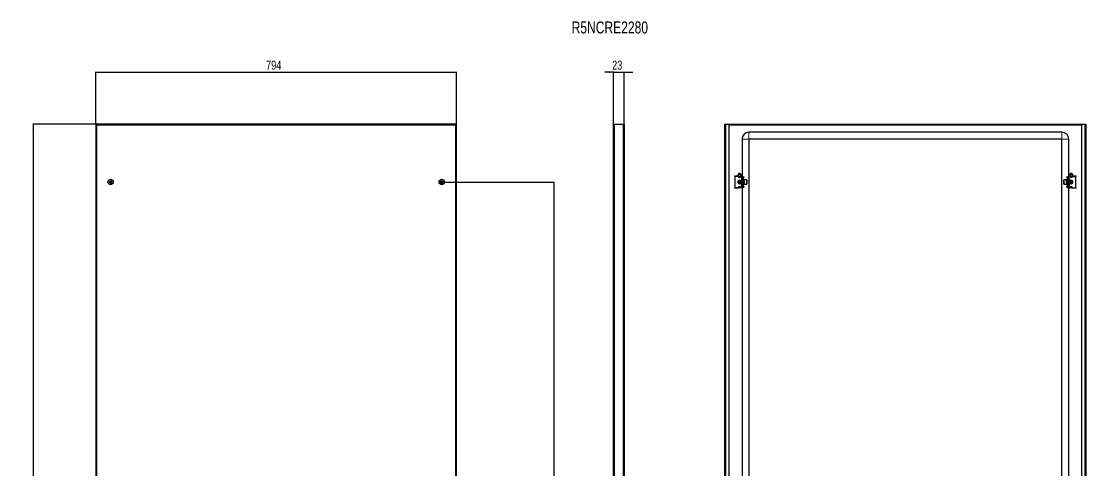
# Model space of a CAD drawing. Header units: millimetres. Extents: x -435 to 1908, y -1307 to 1206.
# Drawn here: x -435 to 1908, y 216 to 1206 of the extents above; entities that cross this region are included whole.
import ezdxf

# ---------------------------------------------------------------- set-up
doc = ezdxf.new("R2010")
doc.units = ezdxf.units.MM
doc.layers.add('FORMAT', color=7, linetype='Continuous')
doc.styles.add('SLDTEXTSTYLE0', font='TXT', dxfattribs={"width": 0.75})
doc.dimstyles.new('SLDDIMSTYLE0', dxfattribs={"dimtxt": 20, "dimasz": 10, "dimexe": 0, "dimexo": 0.0625, "dimgap": 5, "dimtad": 2, "dimdec": 1, "dimrnd": 1e-09, "dimzin": 12, "dimdsep": 46, "dimtxsty": 'SLDTEXTSTYLE0', "dimsah": 1, "dimcen": 0.09, "dimadec": 0, "dimazin": 3, "dimtfac": 1, "dimtmove": 0, "dimatfit": 0, "dimfxl": 0, "dimfrac": 2, "dimtolj": 1, "dimtzin": 12, "dimarcsym": 0})
doc.dimstyles.new('SLDDIMSTYLE1', dxfattribs={"dimtxt": 20, "dimasz": 10, "dimexe": 0, "dimexo": 0.0625, "dimgap": 5, "dimtad": 2, "dimdec": 1, "dimrnd": 1e-09, "dimzin": 12, "dimdsep": 46, "dimtxsty": 'SLDTEXTSTYLE0', "dimsah": 1, "dimcen": 0.09, "dimadec": 0, "dimazin": 3, "dimtfac": 1, "dimtofl": 0, "dimtmove": 0, "dimatfit": 3, "dimfxl": 0, "dimfrac": 2, "dimtolj": 1, "dimtzin": 12, "dimarcsym": 0})

# ---------------------------------------------------------------- blocks, each defined once
blk = doc.blocks.new('_D')
at = {"layer": 'FORMAT'}
for p, q in [((868.5, 1093.7), (849.3, 1093.7)), ((868.5, 977.5), (868.5, 1094.7)), ((868.5, 1093.7), (891.5, 1093.7)), ((891.5, 979.6), (891.5, 1094.7)), ((891.5, 1093.7), (910.7, 1093.7))]:
    blk.add_line(p, q, dxfattribs=at)
for points in [[(868.5, 1093.7), (858.5, 1095.3), (858.5, 1092.2)], [(891.5, 1093.7), (901.5, 1092.2), (901.5, 1095.3)]]:
    blk.add_solid(points, dxfattribs=at)
at = {"layer": 'FORMAT', "insert": (865.2, 1119.5), "char_height": 20, "attachment_point": 1, "style": 'SLDTEXTSTYLE0'}
blk.add_mtext('23', dxfattribs=at)
blk = doc.blocks.new('_D_1')
at = {"layer": 'FORMAT'}
for p, q in [((-271.3, 979.6), (-410.3, 979.6)), ((-409.3, 979.6), (-409.3, -1175.4)), ((-271.3, -1175.4), (-410.3, -1175.4))]:
    blk.add_line(p, q, dxfattribs=at)
for points in [[(-409.3, 979.6), (-410.8, 969.6), (-407.7, 969.6)], [(-409.3, -1175.4), (-407.7, -1165.4), (-410.8, -1165.4)]]:
    blk.add_solid(points, dxfattribs=at)
at = {"layer": 'FORMAT', "insert": (-435, -127.5), "char_height": 20, "attachment_point": 1, "rotation": 90, "style": 'SLDTEXTSTYLE0'}
blk.add_mtext('2155', dxfattribs=at)
blk = doc.blocks.new('_D_2')
at = {"layer": 'FORMAT'}
for p, q in [((-271.3, 979.6), (-271.3, 1094.7)), ((-271.3, 1093.7), (522.7, 1093.7)), ((522.7, 979.6), (522.7, 1094.7))]:
    blk.add_line(p, q, dxfattribs=at)
for points in [[(-271.3, 1093.7), (-261.3, 1092.2), (-261.3, 1095.3)], [(522.7, 1093.7), (512.7, 1095.3), (512.7, 1092.2)]]:
    blk.add_solid(points, dxfattribs=at)
at = {"layer": 'FORMAT', "insert": (103.6, 1119.5), "char_height": 20, "attachment_point": 1, "style": 'SLDTEXTSTYLE0'}
blk.add_mtext('794', dxfattribs=at)
blk = doc.blocks.new('_D_3')
at = {"layer": 'FORMAT'}
for p, q in [((490.2, 852.1), (737.9, 852.1)), ((736.9, 852.1), (736.9, -1047.9)), ((490.2, -1047.9), (737.9, -1047.9))]:
    blk.add_line(p, q, dxfattribs=at)
for points in [[(736.9, 852.1), (735.4, 842.1), (738.4, 842.1)], [(736.9, -1047.9), (738.4, -1037.9), (735.4, -1037.9)]]:
    blk.add_solid(points, dxfattribs=at)
at = {"layer": 'FORMAT', "insert": (711.1, -127.5), "char_height": 20, "attachment_point": 1, "rotation": 90, "style": 'SLDTEXTSTYLE0'}
blk.add_mtext('1900', dxfattribs=at)

msp = doc.modelspace()

# ---------------------------------------------------------------- linework, layer by layer
at = {"color": 7, "linetype": 'Continuous', "lineweight": 25}
for p, q in [((-271.26, 979.56), (-271.26, -1175.44)), ((-271.26, 979.56), (-269.76, 979.56)), ((-269.56, 979.56), (-269.76, 979.56)), ((-269.56, 978.45), (-269.56, 979.56)), ((521.04, 979.56), (-269.56, 979.56)), ((521.04, 978.44), (521.04, 979.56)), ((521.24, 979.56), (521.04, 979.56)), ((521.24, 979.56), (522.74, 979.56)), ((522.74, -1175.44), (522.74, 979.56)), ((868.5, -1173.34), (868.5, 977.46)), ((870.6, 979.56), (889.4, 979.56)), ((889.4, 979.56), (891.5, 979.56)), ((891.5, 979.56), (891.5, -1175.44)), ((1113.64, 979.56), (1115.74, 979.56)), ((1113.64, -1175.44), (1113.64, 979.56)), ((1115.74, 979.56), (1122.14, 979.56)), ((1122.14, 979.56), (1122.14, -1175.44)), ((1122.14, 979.56), (1899.14, 979.56)), ((1122.14, 978.06), (1899.14, 978.06)), ((1855.14, 961.56), (1166.14, 961.56)), ((1899.14, -1175.44), (1899.14, 979.56)), ((1899.14, 979.56), (1905.54, 979.56)), ((1905.54, 979.56), (1907.64, 979.56)), ((1907.64, 979.56), (1907.64, -1175.44)), ((1151.14, 946.56), (1151.14, 864.56)), ((1166.14, 946.56), (1166.14, -1142.44)), ((1855.14, 946.56), (1166.14, 946.56)), ((1855.14, -1142.44), (1855.14, 946.56)), ((1870.14, 864.56), (1870.14, 946.56)), ((868.5, 857.84), (868.2, 857.84)), ((868.2, 846.27), (868.2, 857.84)), ((868.2, 846.27), (868.5, 846.27)), ((892, 862.56), (892, 841.56)), ((1135.14, 864.81), (1135.14, 839.31)), ((1135.64, 862.56), (1135.64, 841.56)), ((1143.64, 864.56), (1137.64, 864.56)), ((1143.64, 864.56), (1143.64, 862.56)), ((1143.84, 863.77), (1143.64, 863.88)), ((1143.64, 862.56), (1147.64, 862.56)), ((1143.84, 862.56), (1143.84, 863.77)), ((1143.89, 864.18), (1144.22, 864.41)), ((1144.39, 864.18), (1143.89, 863.82)), ((1143.89, 863.82), (1143.89, 864.18)), ((1143.89, 862.91), (1143.89, 863.82)), ((1143.89, 862.56), (1143.89, 862.91)), ((1144.39, 864.33), (1144.39, 864.18)), ((1144.39, 864.18), (1144.79, 864.18)), ((1145.11, 849.49), (1145.94, 849.3)), ((1146.19, 855.06), (1145.64, 854.5)), ((1145.64, 854.5), (1145.64, 849.61)), ((1145.64, 849.61), (1146.19, 849.06)), ((1146.25, 855.06), (1146.19, 855.06)), ((1146.19, 855.06), (1146.19, 849.06)), ((1146.19, 849.06), (1146.25, 849.06)), ((1146.64, 854.5), (1146.25, 855.06)), ((1146.25, 855.06), (1146.25, 850.91)), ((1146.25, 850.91), (1146.25, 849.06)), ((1146.25, 849.06), (1146.64, 849.61)), ((1146.43, 849.31), (1146.8, 849.38)), ((1146.48, 864.18), (1146.89, 864.18)), ((1147.02, 855.06), (1146.64, 854.5)), ((1146.64, 854.5), (1146.64, 851.12)), ((1146.64, 851.12), (1146.64, 849.61)), ((1146.64, 849.61), (1147.02, 849.06)), ((1146.89, 864.18), (1146.89, 864.33)), ((1147.39, 863.82), (1146.89, 864.18)), ((1147.25, 855.06), (1147.02, 855.06)), ((1147.02, 855.06), (1147.02, 850.91)), ((1147.02, 850.91), (1147.02, 849.06)), ((1147.02, 849.06), (1147.25, 849.06)), ((1147.05, 864.41), (1147.39, 864.18)), ((1147.64, 854.5), (1147.25, 855.06)), ((1147.25, 855.06), (1147.25, 850.91)), ((1147.25, 850.91), (1147.25, 849.06)), ((1147.25, 849.06), (1147.64, 849.61)), ((1147.39, 864.18), (1147.39, 863.82)), ((1147.64, 863.88), (1147.39, 863.74)), ((1147.39, 863.82), (1147.39, 862.91)), ((1147.39, 862.91), (1147.39, 862.56)), ((1147.46, 854.75), (1147.71, 854.61)), ((1147.71, 849.5), (1147.46, 849.37)), ((1147.64, 862.56), (1147.64, 864.56)), ((1150.14, 864.56), (1147.64, 864.56)), ((1148.02, 855.06), (1147.64, 854.5)), ((1147.64, 854.5), (1147.64, 851.12)), ((1147.64, 851.12), (1147.64, 849.61)), ((1147.64, 849.61), (1148.02, 849.06)), ((1148.25, 855.06), (1148.02, 855.06)), ((1148.02, 855.06), (1148.02, 850.91)), ((1148.02, 850.91), (1148.02, 849.06)), ((1148.02, 849.06), (1148.25, 849.06)), ((1148.64, 854.5), (1148.25, 855.06)), ((1148.25, 855.06), (1148.25, 850.91)), ((1148.25, 850.91), (1148.25, 849.06)), ((1148.25, 849.06), (1148.64, 849.61)), ((1149.02, 855.06), (1148.64, 854.5)), ((1148.64, 854.5), (1148.64, 851.12)), ((1148.64, 851.12), (1148.64, 849.61)), ((1148.64, 849.61), (1149.02, 849.06)), ((1149.25, 855.06), (1149.02, 855.06)), ((1149.02, 855.06), (1149.02, 850.91)), ((1149.02, 850.91), (1149.02, 849.06)), ((1149.02, 849.06), (1149.25, 849.06)), ((1149.64, 854.5), (1149.25, 855.06)), ((1149.25, 855.06), (1149.25, 850.91)), ((1149.25, 850.91), (1149.25, 849.06)), ((1149.25, 849.06), (1149.64, 849.61)), ((1149.64, 859.06), (1149.64, 857.06)), ((1150.14, 859.06), (1149.64, 859.06)), ((1149.64, 857.31), (1150.64, 857.31)), ((1149.64, 857.06), (1151.31, 856.09)), ((1151.14, 856.06), (1149.64, 856.06)), ((1149.64, 856.06), (1149.64, 848.06)), ((1149.64, 848.06), (1151.14, 848.06)), ((1151.31, 848.02), (1149.64, 847.06)), ((1149.64, 847.06), (1149.64, 845.06)), ((1150.64, 846.81), (1149.64, 846.81)), ((1149.64, 845.06), (1150.14, 845.06)), ((1151.64, 864.56), (1150.14, 864.56)), ((1151.64, 859.06), (1150.14, 859.06)), ((1150.14, 845.06), (1151.64, 845.06)), ((1150.64, 857.31), (1151.14, 857.31)), ((1151.14, 846.81), (1150.64, 846.81)), ((1151.14, 857.31), (1151.14, 856.19)), ((1151.14, 847.92), (1151.14, 846.81)), ((1151.64, 862.56), (1151.64, 864.56)), ((1151.64, 864.56), (1153.64, 864.56)), ((1151.64, 862.56), (1151.64, 841.56)), ((1152.64, 841.56), (1152.64, 862.56)), ((1153.64, 864.56), (1153.64, 864.29)), ((1153.64, 864.29), (1153.64, 839.82)), ((1153.64, 863.47), (1153.84, 863.26)), ((1154.14, 860.81), (1153.64, 860.81)), ((1154.14, 857.31), (1153.64, 857.31)), ((1154.02, 855.06), (1153.64, 854.5)), ((1153.64, 849.61), (1154.02, 849.06)), ((1153.64, 846.81), (1154.14, 846.81)), ((1154.25, 855.06), (1154.02, 855.06)), ((1154.02, 855.06), (1154.02, 850.91)), ((1154.02, 850.91), (1154.02, 849.06)), ((1154.02, 849.06), (1154.25, 849.06)), ((1154.14, 862.56), (1154.14, 862.1)), ((1154.14, 857.31), (1154.14, 860.81)), ((1154.14, 855.06), (1154.14, 857.31)), ((1154.14, 846.81), (1154.14, 849.06)), ((1154.14, 843.31), (1154.14, 846.81)), ((1154.22, 862.22), (1155.2, 863.2)), ((1154.58, 861.87), (1154.22, 862.22)), ((1154.64, 854.5), (1154.25, 855.06)), ((1154.25, 855.06), (1154.25, 850.91)), ((1154.25, 850.91), (1154.25, 849.06)), ((1154.25, 849.06), (1154.64, 849.61)), ((1154.58, 861.87), (1155.55, 862.84)), ((1155.02, 855.06), (1154.64, 854.5)), ((1154.64, 854.5), (1154.64, 851.12)), ((1154.64, 851.12), (1154.64, 849.61)), ((1154.64, 849.61), (1155.02, 849.06)), ((1155.39, 855.06), (1155.02, 855.06)), ((1155.02, 855.06), (1155.02, 850.91)), ((1155.02, 850.91), (1155.02, 849.06)), ((1155.02, 849.06), (1155.39, 849.06)), ((1155.2, 863.2), (1155.55, 862.84)), ((1161.04, 857.06), (1155.64, 857.06)), ((1155.64, 857.06), (1155.64, 847.06)), ((1155.64, 847.06), (1161.04, 847.06)), ((1161.64, 856.46), (1161.64, 847.66)), ((1859.64, 856.12), (1859.64, 856.46)), ((1859.64, 847.66), (1859.64, 856.12)), ((1865.64, 857.06), (1860.24, 857.06)), ((1860.24, 847.06), (1865.64, 847.06)), ((1865.64, 856.68), (1865.64, 857.06)), ((1865.64, 847.06), (1865.64, 856.68)), ((1866.08, 863.2), (1865.72, 862.84)), ((1866.7, 861.87), (1865.72, 862.84)), ((1866.25, 855.06), (1865.89, 855.06)), ((1865.89, 849.06), (1866.25, 849.06)), ((1867.05, 862.22), (1866.08, 863.2)), ((1866.64, 854.5), (1866.25, 855.06)), ((1866.25, 850.91), (1866.25, 855.06)), ((1866.25, 849.06), (1866.25, 850.91)), ((1866.25, 849.06), (1866.64, 849.61)), ((1867.02, 855.06), (1866.64, 854.5)), ((1866.64, 851.12), (1866.64, 854.5)), ((1866.64, 849.61), (1866.64, 851.12)), ((1866.64, 849.61), (1867.02, 849.06)), ((1866.7, 861.87), (1867.05, 862.22)), ((1867.25, 855.06), (1867.02, 855.06)), ((1867.02, 850.91), (1867.02, 855.06)), ((1867.02, 849.06), (1867.02, 850.91)), ((1867.02, 849.06), (1867.25, 849.06)), ((1867.14, 862.56), (1867.14, 862.16)), ((1867.14, 860.81), (1867.64, 860.81)), ((1867.14, 860.81), (1867.14, 857.31)), ((1867.64, 857.31), (1867.14, 857.31)), ((1867.14, 857.31), (1867.14, 855.06)), ((1867.14, 849.06), (1867.14, 846.81)), ((1867.14, 846.81), (1867.64, 846.81)), ((1867.14, 846.81), (1867.14, 843.31)), ((1867.64, 854.5), (1867.25, 855.06)), ((1867.25, 850.91), (1867.25, 855.06)), ((1867.25, 849.06), (1867.25, 850.91)), ((1867.25, 849.06), (1867.64, 849.61)), ((1867.43, 863.26), (1867.64, 863.47)), ((1867.64, 864.56), (1869.64, 864.56)), ((1867.64, 864.29), (1867.64, 864.56)), ((1867.64, 839.82), (1867.64, 864.29)), ((1868.64, 862.56), (1868.64, 841.56)), ((1869.64, 864.56), (1869.64, 862.56)), ((1869.64, 864.56), (1871.14, 864.56)), ((1869.64, 841.56), (1869.64, 862.56)), ((1871.14, 859.06), (1869.64, 859.06)), ((1869.64, 845.06), (1871.14, 845.06)), ((1869.96, 856.09), (1871.64, 857.06)), ((1871.64, 847.06), (1869.96, 848.02)), ((1870.14, 856.19), (1870.14, 857.31)), ((1870.14, 857.31), (1870.64, 857.31)), ((1871.64, 856.06), (1870.14, 856.06)), ((1870.14, 848.06), (1871.64, 848.06)), ((1870.14, 846.81), (1870.14, 847.92)), ((1870.64, 846.81), (1870.14, 846.81)), ((1870.64, 857.31), (1871.64, 857.31)), ((1871.64, 846.81), (1870.64, 846.81)), ((1871.14, 864.56), (1873.64, 864.56)), ((1871.64, 859.06), (1871.14, 859.06)), ((1871.14, 845.06), (1871.64, 845.06)), ((1871.64, 857.06), (1871.64, 859.06)), ((1871.64, 848.06), (1871.64, 856.06)), ((1872.02, 855.06), (1871.64, 854.5)), ((1871.64, 849.61), (1872.02, 849.06)), ((1871.64, 845.06), (1871.64, 847.06)), ((1872.25, 855.06), (1872.02, 855.06)), ((1872.02, 850.91), (1872.02, 855.06)), ((1872.02, 849.06), (1872.02, 850.91)), ((1872.02, 849.06), (1872.25, 849.06)), ((1872.64, 854.5), (1872.25, 855.06)), ((1872.25, 850.91), (1872.25, 855.06)), ((1872.25, 849.06), (1872.25, 850.91)), ((1872.25, 849.06), (1872.64, 849.61)), ((1873.02, 855.06), (1872.64, 854.5)), ((1872.64, 851.12), (1872.64, 854.5)), ((1872.64, 849.61), (1872.64, 851.12)), ((1872.64, 849.61), (1873.02, 849.06)), ((1873.25, 855.06), (1873.02, 855.06)), ((1873.02, 850.91), (1873.02, 855.06)), ((1873.02, 849.06), (1873.02, 850.91)), ((1873.02, 849.06), (1873.25, 849.06)), ((1873.64, 854.5), (1873.25, 855.06)), ((1873.25, 850.91), (1873.25, 855.06)), ((1873.25, 849.06), (1873.25, 850.91)), ((1873.25, 849.06), (1873.64, 849.61)), ((1873.56, 854.61), (1873.81, 854.75)), ((1873.81, 849.37), (1873.56, 849.5)), ((1873.64, 864.56), (1873.64, 862.56)), ((1873.89, 863.74), (1873.64, 863.88)), ((1873.64, 862.56), (1877.64, 862.56)), ((1874.02, 855.06), (1873.64, 854.5)), ((1873.64, 851.12), (1873.64, 854.5)), ((1873.64, 849.61), (1873.64, 851.12)), ((1873.64, 849.61), (1874.02, 849.06)), ((1873.89, 864.18), (1874.22, 864.41)), ((1874.39, 864.18), (1873.89, 863.82)), ((1873.89, 863.82), (1873.89, 864.18)), ((1873.89, 862.91), (1873.89, 863.82)), ((1873.89, 862.56), (1873.89, 862.91)), ((1874.25, 855.06), (1874.02, 855.06)), ((1874.02, 850.91), (1874.02, 855.06)), ((1874.02, 849.06), (1874.02, 850.91)), ((1874.02, 849.06), (1874.25, 849.06)), ((1874.64, 854.5), (1874.25, 855.06)), ((1874.25, 850.91), (1874.25, 855.06)), ((1874.25, 849.06), (1874.25, 850.91)), ((1874.25, 849.06), (1874.64, 849.61)), ((1874.39, 864.33), (1874.39, 864.18)), ((1874.39, 864.18), (1874.79, 864.18)), ((1874.47, 849.38), (1874.84, 849.31)), ((1875.02, 855.06), (1874.64, 854.5)), ((1874.64, 851.12), (1874.64, 854.5)), ((1874.64, 849.61), (1874.64, 851.12)), ((1874.64, 849.61), (1875.02, 849.06)), ((1875.08, 855.06), (1875.02, 855.06)), ((1875.02, 850.91), (1875.02, 855.06)), ((1875.02, 849.06), (1875.02, 850.91)), ((1875.02, 849.06), (1875.08, 849.06)), ((1875.64, 854.5), (1875.08, 855.06)), ((1875.08, 854.83), (1875.08, 855.06)), ((1875.08, 849.06), (1875.08, 854.83)), ((1875.08, 849.06), (1875.64, 849.61)), ((1875.33, 849.3), (1876.16, 849.49)), ((1875.64, 854.32), (1875.64, 854.5)), ((1875.64, 849.61), (1875.64, 854.32)), ((1876.48, 864.18), (1876.89, 864.18)), ((1876.89, 864.18), (1876.89, 864.33)), ((1877.39, 863.82), (1876.89, 864.18)), ((1877.05, 864.41), (1877.39, 864.18)), ((1877.39, 864.18), (1877.39, 863.82)), ((1877.39, 863.82), (1877.39, 862.91)), ((1877.39, 862.91), (1877.39, 862.56)), ((1877.64, 863.88), (1877.44, 863.77)), ((1877.44, 863.77), (1877.44, 862.56)), ((1877.64, 862.56), (1877.64, 864.56)), ((1877.64, 864.56), (1883.64, 864.56)), ((1885.64, 841.56), (1885.64, 862.56)), ((1886.14, 839.31), (1886.14, 864.81)), ((1143.64, 839.56), (1137.64, 839.56)), ((1143.14, 839.56), (1143.14, 839.31)), ((1147.64, 841.56), (1143.64, 841.56)), ((1143.64, 841.56), (1143.64, 839.56)), ((1143.64, 839.67), (1143.84, 839.67)), ((1143.84, 839.67), (1143.84, 841.56)), ((1143.89, 841.2), (1143.89, 841.56)), ((1143.89, 840.29), (1143.89, 841.2)), ((1143.89, 840.29), (1144.39, 839.93)), ((1143.89, 839.93), (1143.89, 840.29)), ((1144.39, 839.58), (1143.89, 839.93)), ((1146.89, 839.93), (1144.39, 839.93)), ((1144.39, 839.93), (1144.39, 839.58)), ((1146.89, 839.58), (1144.39, 839.58)), ((1146.89, 839.93), (1147.39, 840.29)), ((1146.89, 839.58), (1146.89, 839.93)), ((1147.39, 839.93), (1146.89, 839.58)), ((1147.39, 841.56), (1147.39, 841.2)), ((1147.39, 841.2), (1147.39, 840.29)), ((1147.39, 840.29), (1147.39, 839.93)), ((1147.64, 839.56), (1147.64, 841.56)), ((1150.14, 839.56), (1147.64, 839.56)), ((1151.64, 839.56), (1150.14, 839.56)), ((1151.14, 839.56), (1151.14, 189.56)), ((1151.64, 839.56), (1151.64, 841.56)), ((1153.64, 839.56), (1151.64, 839.56)), ((1154.14, 843.31), (1153.64, 843.31)), ((1153.84, 840.85), (1153.64, 840.64)), ((1153.64, 839.82), (1153.64, 839.56)), ((1154.14, 841.56), (1154.14, 841.95)), ((1154.58, 842.25), (1154.22, 841.89)), ((1154.22, 841.89), (1155.2, 840.92)), ((1154.58, 842.25), (1155.55, 841.27)), ((1155.2, 840.92), (1155.55, 841.27)), ((1866.7, 842.25), (1865.72, 841.27)), ((1866.08, 840.92), (1865.72, 841.27)), ((1867.05, 841.89), (1866.08, 840.92)), ((1866.7, 842.25), (1867.05, 841.89)), ((1867.14, 843.31), (1867.64, 843.31)), ((1867.14, 841.56), (1867.14, 842.02)), ((1867.64, 840.64), (1867.43, 840.85)), ((1867.64, 839.56), (1867.64, 839.82)), ((1869.64, 839.56), (1867.64, 839.56)), ((1869.64, 841.56), (1869.64, 839.56)), ((1869.64, 839.56), (1871.14, 839.56)), ((1870.14, 189.56), (1870.14, 839.56)), ((1871.14, 839.56), (1873.64, 839.56)), ((1877.64, 841.56), (1873.64, 841.56)), ((1873.64, 841.56), (1873.64, 839.56)), ((1873.89, 841.2), (1873.89, 841.56)), ((1873.89, 840.29), (1873.89, 841.2)), ((1873.89, 839.93), (1873.89, 840.29)), ((1873.89, 840.29), (1874.39, 839.93)), ((1874.39, 839.58), (1873.89, 839.93)), ((1874.39, 839.93), (1874.39, 839.58)), ((1876.89, 839.93), (1874.39, 839.93)), ((1876.89, 839.58), (1874.39, 839.58)), ((1876.89, 839.93), (1877.39, 840.29)), ((1876.89, 839.58), (1876.89, 839.93)), ((1877.39, 839.93), (1876.89, 839.58)), ((1877.39, 841.56), (1877.39, 841.2)), ((1877.39, 841.2), (1877.39, 840.29)), ((1877.39, 840.29), (1877.39, 839.93)), ((1877.44, 841.56), (1877.44, 839.67)), ((1877.44, 839.67), (1877.64, 839.67)), ((1877.64, 839.56), (1877.64, 841.56)), ((1877.64, 839.56), (1883.64, 839.56)), ((1878.14, 839.31), (1878.14, 839.56))]:
    msp.add_line(p, q, dxfattribs=at)
at = {"color": 8, "linetype": 'Continuous', "lineweight": 18}
for p, q in [((-269.16, 977.46), (-269.16, -1173.34)), ((520.64, 977.46), (-269.16, 977.46)), ((520.64, -1173.34), (520.64, 977.46)), ((870.6, -1175.44), (870.6, 979.56)), ((889.4, -1175.44), (889.4, 979.56)), ((1115.74, 979.56), (1115.74, -1175.44)), ((1122.14, 977.46), (1899.14, 977.46)), ((1166.14, 946.56), (1166.14, 961.56)), ((1855.14, 946.56), (1855.14, 961.56)), ((1905.54, 979.56), (1905.54, -1175.44)), ((1166.14, 946.56), (1151.14, 946.56)), ((1855.14, 946.56), (1870.14, 946.56)), ((1135.14, 864.81), (1139.14, 864.81)), ((1139.14, 864.81), (1142.64, 864.81)), ((1147.39, 862.91), (1143.89, 862.91)), ((1150.14, 864.56), (1150.14, 859.06)), ((1150.14, 845.06), (1150.14, 839.56)), ((1150.64, 859.06), (1150.64, 857.31)), ((1150.64, 846.81), (1150.64, 845.06)), ((1151.14, 848.06), (1151.14, 856.06)), ((1152.64, 862.56), (1151.64, 862.56)), ((1153.64, 863.06), (1153.84, 863.26)), ((1153.64, 862.56), (1154.14, 862.56)), ((1155.39, 854.83), (1155.39, 855.06)), ((1155.39, 849.06), (1155.39, 854.83)), ((1161.04, 847.06), (1161.04, 857.06)), ((1860.24, 857.06), (1860.24, 856.68)), ((1860.24, 856.68), (1860.24, 847.06)), ((1865.89, 855.06), (1865.89, 849.06)), ((1867.64, 862.56), (1867.14, 862.56)), ((1867.64, 863.06), (1867.43, 863.26)), ((1869.64, 862.56), (1868.64, 862.56)), ((1870.14, 856.06), (1870.14, 848.06)), ((1870.64, 857.31), (1870.64, 859.06)), ((1870.64, 845.06), (1870.64, 846.81)), ((1871.14, 859.06), (1871.14, 864.56)), ((1871.14, 839.56), (1871.14, 845.06)), ((1877.39, 862.91), (1873.89, 862.91)), ((1878.64, 864.81), (1882.14, 864.81)), ((1886.14, 864.81), (1882.14, 864.81)), ((1135.14, 839.31), (1139.14, 839.31)), ((1143.14, 839.31), (1139.14, 839.31)), ((1143.89, 841.2), (1147.39, 841.2)), ((1151.64, 841.56), (1152.64, 841.56)), ((1153.64, 841.56), (1154.14, 841.56)), ((1153.64, 841.06), (1153.84, 840.85)), ((1867.64, 841.56), (1867.14, 841.56)), ((1867.64, 841.06), (1867.43, 840.85)), ((1868.64, 841.56), (1869.64, 841.56)), ((1873.89, 841.2), (1877.39, 841.2)), ((1882.14, 839.31), (1878.14, 839.31)), ((1886.14, 839.31), (1882.14, 839.31))]:
    msp.add_line(p, q, dxfattribs=at)
at = {"color": 7, "linetype": 'Continuous', "lineweight": 25, "flags": 128}
for points in [[(1146.8, 854.73), (1146.67, 854.76), (1146.43, 854.8)], [(1874.84, 854.8), (1874.6, 854.76), (1874.47, 854.73)]]:
    msp.add_lwpolyline(points, dxfattribs=at)
at = {"color": 7, "linetype": 'Continuous', "lineweight": 25}
for centre, radius in [((1145.64, 867.06), 3), ((1145.64, 867.06), 2.5), ((1875.64, 867.06), 3), ((1875.64, 867.06), 2.5), ((-238.76, 852.06), 6), ((-238.76, 852.06), 5.78), ((-238.76, 852.06), 1.85), ((490.24, 852.06), 6), ((490.24, 852.06), 5.78), ((490.24, 852.06), 1.85)]:
    msp.add_circle(centre, radius, dxfattribs=at)
for centre, radius, start, end in [((1166.14, 946.56), 15, 90, 180), ((1855.14, 946.56), 15, 360, 90), ((1145.64, 867.06), 3.75, 0, 221.81031), ((1145.64, 867.06), 3.75, 318.18969, 0), ((1875.64, 867.06), 3.75, 0, 221.81031), ((1875.64, 867.06), 3.75, 318.18969, 0), ((890, 862.56), 2, 0, 41.40962), ((1137.64, 862.56), 2, 90, 180), ((1146.14, 852.06), 4, 45.71765, 270), ((1146.14, 852.06), 3, 74.33161, 285.66839), ((1146.14, 852.06), 2.76, 94.01261, 248.2426), ((1146.14, 852.06), 2.45, 101.79772, 258.20228), ((1146.14, 852.06), 4, 270, 314.28235), ((1151.14, 856.56), 0.5, 270, 360), ((1151.14, 847.56), 0.5, 0, 90), ((1154.64, 862.56), 2, 120, 180), ((1153.14, 862.56), 1, 0, 45), ((1155.39, 855.31), 0.25, 270, 0), ((1155.39, 848.81), 0.25, 360, 90), ((1161.04, 856.46), 0.6, 0, 90), ((1161.04, 847.66), 0.6, 270, 360), ((1860.24, 856.46), 0.6, 90, 180), ((1860.24, 847.66), 0.6, 180, 270), ((1865.89, 855.31), 0.25, 180, 270), ((1865.89, 848.81), 0.25, 90, 180), ((1868.14, 862.56), 1, 135, 180), ((1866.64, 862.56), 2, 0, 60), ((1870.14, 856.56), 0.5, 180, 270), ((1870.14, 847.56), 0.5, 90, 180), ((1875.14, 852.06), 4, 90, 134.28235), ((1875.14, 852.06), 4, 225.71765, 90), ((1875.14, 852.06), 3, 254.33161, 105.66839), ((1875.14, 852.06), 2.76, 291.7574, 85.98739), ((1875.14, 852.06), 2.45, 21.7574, 78.20228), ((1875.14, 852.06), 2.45, 281.79772, 21.7574), ((1883.64, 862.56), 2, 0, 90), ((890, 841.56), 2, 318.59038, 0), ((1137.64, 841.56), 2, 180, 270), ((1154.64, 841.56), 2, 180, 240), ((1153.14, 841.56), 1, 315, 0), ((1868.14, 841.56), 1, 180, 225), ((1866.64, 841.56), 2, 300, 0), ((1883.64, 841.56), 2, 270, 0)]:
    msp.add_arc(centre, radius, start, end, dxfattribs=at)
at = {"color": 8, "linetype": 'Continuous', "lineweight": 18}
for centre, start, end in [((1146.14, 852.06), 38.94244, 270), ((1146.14, 852.06), 270, 321.05756), ((1875.14, 852.06), 218.94244, 90), ((1875.14, 852.06), 90, 141.05756)]:
    msp.add_arc(centre, 4.5, start, end, dxfattribs=at)
at = {"color": 7, "linetype": 'Continuous', "lineweight": 25}
for points, knots in [([(-269.16, 977.46), (-269.44, 977.63), (-269.71, 977.8), (-270.22, 978.16), (-270.45, 978.33), (-270.84, 978.68), (-271, 978.85), (-271.21, 979.21), (-271.26, 979.38), (-271.26, 979.56)], [0, 0, 0, 0, 0.25, 0.25, 0.5, 0.5, 0.75, 0.75, 1, 1, 1, 1]), ([(-269.16, 977.46), (-269.32, 977.81), (-269.48, 978.16), (-269.7, 978.86), (-269.76, 979.2), (-269.76, 979.56)], [0, 0, 0, 0, 0.5, 0.5, 1, 1, 1, 1]), ([(-269.56, 979.56), (-269.53, 979.56), (-269.5, 979.5), (-269.43, 979.29), (-269.4, 979.14), (-269.33, 978.75), (-269.3, 978.51), (-269.23, 978.01), (-269.2, 977.73), (-269.16, 977.46)], [0, 0, 0, 0, 0.25, 0.25, 0.5, 0.5, 0.75, 0.75, 1, 1, 1, 1]), ([(520.64, 977.46), (520.67, 977.73), (520.7, 978.01), (520.77, 978.51), (520.8, 978.75), (520.87, 979.14), (520.9, 979.29), (520.97, 979.5), (521, 979.56), (521.04, 979.56)], [0, 0, 0, 0, 0.25, 0.25, 0.5, 0.5, 0.75, 0.75, 1, 1, 1, 1]), ([(522.74, 979.56), (522.74, 979.38), (522.68, 979.21), (522.47, 978.85), (522.32, 978.68), (521.93, 978.33), (521.7, 978.16), (521.19, 977.81), (520.91, 977.63), (520.64, 977.46)], [0, 0, 0, 0, 0.25, 0.25, 0.5, 0.5, 0.75, 0.75, 1, 1, 1, 1]), ([(521.24, 979.56), (521.24, 979.2), (521.17, 978.85), (520.95, 978.15), (520.79, 977.81), (520.64, 977.46)], [0, 0, 0, 0, 0.5, 0.5, 1, 1, 1, 1]), ([(870.6, 979.56), (870.32, 979.38), (870.05, 979.21), (869.54, 978.85), (869.31, 978.68), (868.92, 978.33), (868.76, 978.16), (868.55, 977.81), (868.5, 977.63), (868.5, 977.46)], [0, 0, 0, 0, 0.25, 0.25, 0.5, 0.5, 0.75, 0.75, 1, 1, 1, 1]), ([(-237.73, 854.66), (-237.74, 854.66), (-237.76, 854.67), (-237.82, 854.65), (-237.95, 854.58), (-238.24, 854.32), (-238.65, 853.97), (-239.27, 853.85), (-239.76, 854.01), (-240.12, 854.18), (-240.34, 854.26), (-240.44, 854.28), (-240.48, 854.27), (-240.51, 854.25), (-240.52, 854.22), (-240.54, 854.16), (-240.52, 853.89), (-240.41, 853.43), (-240.41, 852.71), (-240.9, 852.2), (-241.3, 851.94), (-241.5, 851.76), (-241.53, 851.7), (-241.54, 851.66), (-241.53, 851.63), (-241.51, 851.6), (-241.48, 851.58), (-241.41, 851.53), (-241.2, 851.45), (-240.84, 851.32), (-240.37, 851.1), (-240, 850.59), (-239.94, 850.05), (-239.9, 849.66), (-239.86, 849.52), (-239.83, 849.47), (-239.8, 849.45), (-239.76, 849.45), (-239.71, 849.46), (-239.58, 849.54), (-239.29, 849.79), (-238.88, 850.14), (-238.26, 850.26), (-237.77, 850.1), (-237.41, 849.94), (-237.19, 849.85), (-237.09, 849.84), (-237.05, 849.84), (-237.02, 849.86), (-237, 849.89), (-236.99, 849.96), (-237.01, 850.22), (-237.12, 850.69), (-237.11, 851.4), (-236.63, 851.92), (-236.23, 852.17), (-236.03, 852.35), (-236, 852.42), (-235.99, 852.45), (-236, 852.48), (-236.02, 852.51), (-236.05, 852.54), (-236.12, 852.58), (-236.33, 852.67), (-236.69, 852.79), (-237.16, 853.01), (-237.53, 853.52), (-237.58, 854.06), (-237.62, 854.45), (-237.67, 854.59), (-237.7, 854.64), (-237.72, 854.65), (-237.73, 854.66)], [0, 0, 0, 0, 0.0020087, 0.00442, 0.0093647, 0.0255282, 0.0677053, 0.0957862, 0.1246456, 0.1503415, 0.1605194, 0.1633943, 0.1656965, 0.1672448, 0.1688741, 0.1707699, 0.1786058, 0.2119941, 0.2499945, 0.2879948, 0.3213831, 0.329219, 0.3311148, 0.3327441, 0.3342924, 0.3362166, 0.3385353, 0.3413178, 0.349662, 0.3753578, 0.4042173, 0.4322982, 0.4744753, 0.4906388, 0.4966691, 0.49844, 0.5, 0.5020087, 0.50442, 0.5093647, 0.5255282, 0.5677053, 0.5957862, 0.6246456, 0.6503415, 0.6605194, 0.6633943, 0.6656965, 0.6672448, 0.6688741, 0.6707699, 0.6786058, 0.7119941, 0.7499945, 0.7879948, 0.8213831, 0.829219, 0.8311148, 0.8327441, 0.8342924, 0.8362166, 0.8385353, 0.8413178, 0.849662, 0.8753578, 0.9042173, 0.9322982, 0.9744753, 0.9906388, 0.9966691, 0.99844, 1, 1, 1, 1]), ([(489.2, 854.66), (489.19, 854.65), (489.16, 854.64), (489.14, 854.58), (489.09, 854.45), (489.06, 854.06), (489, 853.52), (488.63, 853.01), (488.16, 852.79), (487.79, 852.66), (487.57, 852.57), (487.5, 852.51), (487.47, 852.48), (487.46, 852.45), (487.47, 852.42), (487.5, 852.35), (487.7, 852.17), (488.1, 851.92), (488.59, 851.4), (488.59, 850.69), (488.48, 850.22), (488.46, 849.96), (488.48, 849.89), (488.49, 849.86), (488.52, 849.84), (488.56, 849.84), (488.6, 849.84), (488.68, 849.86), (488.89, 849.94), (489.24, 850.1), (489.73, 850.26), (490.35, 850.14), (490.76, 849.79), (491.06, 849.53), (491.19, 849.46), (491.24, 849.45), (491.28, 849.45), (491.31, 849.48), (491.34, 849.53), (491.38, 849.67), (491.42, 850.05), (491.47, 850.59), (491.84, 851.1), (492.31, 851.32), (492.68, 851.45), (492.9, 851.54), (492.98, 851.6), (493, 851.63), (493.01, 851.66), (493, 851.7), (492.97, 851.76), (492.77, 851.94), (492.37, 852.2), (491.89, 852.71), (491.88, 853.43), (491.99, 853.89), (492.01, 854.16), (492, 854.22), (491.98, 854.25), (491.95, 854.27), (491.92, 854.27), (491.87, 854.27), (491.79, 854.25), (491.58, 854.17), (491.23, 854.01), (490.74, 853.85), (490.12, 853.97), (489.71, 854.32), (489.41, 854.58), (489.29, 854.65), (489.23, 854.66), (489.21, 854.66), (489.2, 854.66)], [0, 0, 0, 0, 0.0020087, 0.00442, 0.0093647, 0.0255282, 0.0677053, 0.0957862, 0.1246456, 0.1503415, 0.1605194, 0.1633943, 0.1656965, 0.1672448, 0.1688741, 0.1707699, 0.1786058, 0.2119941, 0.2499945, 0.2879948, 0.3213831, 0.329219, 0.3311148, 0.3327441, 0.3342924, 0.3362166, 0.3385353, 0.3413178, 0.349662, 0.3753578, 0.4042173, 0.4322982, 0.4744753, 0.4906388, 0.4966691, 0.49844, 0.5, 0.5020087, 0.50442, 0.5093647, 0.5255282, 0.5677053, 0.5957862, 0.6246456, 0.6503415, 0.6605194, 0.6633943, 0.6656965, 0.6672448, 0.6688741, 0.6707699, 0.6786058, 0.7119941, 0.7499945, 0.7879948, 0.8213831, 0.829219, 0.8311148, 0.8327441, 0.8342924, 0.8362166, 0.8385353, 0.8413178, 0.849662, 0.8753578, 0.9042173, 0.9322982, 0.9744753, 0.9906388, 0.9966691, 0.99844, 1, 1, 1, 1]), ([(1135.14, 864.81), (1135.23, 865.05), (1135.42, 865.54), (1135.61, 865.93), (1135.71, 866.13)], [0, 0, 0, 0, 0.50206541, 1, 1, 1, 1]), ([(1138.56, 866.12), (1138.64, 865.96), (1138.82, 865.61), (1139.01, 865.13), (1139.12, 864.85), (1139.14, 864.81)], [0, 0, 0, 0, 0.4154826, 0.91715183, 1, 1, 1, 1]), ([(1139.14, 864.81), (1139.23, 865.05), (1139.42, 865.54), (1139.61, 865.93), (1139.71, 866.13)], [0, 0, 0, 0, 0.5020654, 1, 1, 1, 1]), ([(1154.22, 862.22), (1154.07, 862.03), (1153.76, 861.65), (1153.64, 861.13), (1153.64, 860.85), (1153.64, 860.81)], [0, 0, 0, 0, 0.4618628, 0.9237257, 1, 1, 1, 1]), ([(1154.58, 861.87), (1154.46, 861.72), (1154.27, 861.49), (1154.15, 861.11), (1154.14, 860.91), (1154.14, 860.81)], [0, 0, 0, 0, 0.4850424, 0.7384039, 1, 1, 1, 1]), ([(1867.14, 860.81), (1867.11, 861), (1867.08, 861.29), (1866.9, 861.64), (1866.76, 861.79), (1866.7, 861.87)], [0, 0, 0, 0, 0.4850424, 0.7384039, 1, 1, 1, 1]), ([(1867.64, 860.81), (1867.61, 861.05), (1867.56, 861.53), (1867.27, 861.99), (1867.08, 862.19), (1867.05, 862.22)], [0, 0, 0, 0, 0.46186285, 0.92372566, 1, 1, 1, 1]), ([(1881.56, 866.12), (1881.64, 865.96), (1881.82, 865.61), (1882.01, 865.13), (1882.12, 864.85), (1882.14, 864.81)], [0, 0, 0, 0, 0.4154826, 0.9171518, 1, 1, 1, 1]), ([(1882.14, 864.81), (1882.23, 865.05), (1882.42, 865.54), (1882.61, 865.93), (1882.71, 866.13)], [0, 0, 0, 0, 0.5020654, 1, 1, 1, 1]), ([(1885.56, 866.12), (1885.64, 865.96), (1885.82, 865.61), (1886.01, 865.13), (1886.12, 864.85), (1886.14, 864.81)], [0, 0, 0, 0, 0.4154826, 0.91715183, 1, 1, 1, 1]), ([(1135.71, 837.99), (1135.63, 838.15), (1135.45, 838.5), (1135.26, 838.99), (1135.15, 839.27), (1135.14, 839.31)], [0, 0, 0, 0, 0.4154826, 0.9171518, 1, 1, 1, 1]), ([(1139.14, 839.31), (1139.04, 839.06), (1138.85, 838.57), (1138.66, 838.18), (1138.56, 837.98)], [0, 0, 0, 0, 0.5020654, 1, 1, 1, 1]), ([(1139.71, 837.99), (1139.63, 838.15), (1139.45, 838.5), (1139.26, 838.99), (1139.15, 839.27), (1139.14, 839.31)], [0, 0, 0, 0, 0.4154826, 0.9171518, 1, 1, 1, 1]), ([(1143.14, 839.31), (1143.09, 839.19), (1142.99, 838.94), (1142.85, 838.6), (1142.71, 838.27), (1142.61, 838.08), (1142.56, 837.98)], [0, 0, 0, 0, 0.2474545, 0.5020799, 0.7495343, 1, 1, 1, 1]), ([(1153.64, 843.31), (1153.66, 843.06), (1153.71, 842.58), (1154, 842.12), (1154.19, 841.92), (1154.22, 841.89)], [0, 0, 0, 0, 0.46186285, 0.92372566, 1, 1, 1, 1]), ([(1154.14, 843.31), (1154.16, 843.12), (1154.19, 842.83), (1154.37, 842.47), (1154.51, 842.32), (1154.58, 842.25)], [0, 0, 0, 0, 0.4850424, 0.7384039, 1, 1, 1, 1]), ([(1866.7, 842.25), (1866.82, 842.39), (1867, 842.62), (1867.12, 843), (1867.13, 843.2), (1867.14, 843.31)], [0, 0, 0, 0, 0.4850424, 0.7384039, 1, 1, 1, 1]), ([(1867.05, 841.89), (1867.2, 842.08), (1867.51, 842.46), (1867.63, 842.99), (1867.63, 843.27), (1867.64, 843.31)], [0, 0, 0, 0, 0.4618628, 0.9237257, 1, 1, 1, 1]), ([(1878.71, 837.99), (1878.63, 838.15), (1878.45, 838.5), (1878.26, 838.99), (1878.15, 839.27), (1878.14, 839.31)], [0, 0, 0, 0, 0.4154826, 0.9171518, 1, 1, 1, 1]), ([(1882.14, 839.31), (1882.04, 839.06), (1881.85, 838.57), (1881.66, 838.18), (1881.56, 837.98)], [0, 0, 0, 0, 0.5020654, 1, 1, 1, 1]), ([(1882.71, 837.99), (1882.63, 838.15), (1882.45, 838.5), (1882.26, 838.99), (1882.15, 839.27), (1882.14, 839.31)], [0, 0, 0, 0, 0.4154826, 0.9171518, 1, 1, 1, 1]), ([(1886.14, 839.31), (1886.04, 839.06), (1885.85, 838.57), (1885.66, 838.18), (1885.56, 837.98)], [0, 0, 0, 0, 0.5020654, 1, 1, 1, 1])]:
    msp.add_open_spline(points, degree=3, knots=knots, dxfattribs=at)

# ---------------------------------------------------------------- texts
at = {"layer": 'FORMAT', "insert": (776.08, 1205.74), "char_height": 26.458, "attachment_point": 1, "style": 'SLDTEXTSTYLE0'}
msp.add_mtext('R5NCRE2280', dxfattribs=at)

# ---------------------------------------------------------------- dimensions: what is measured, and where the dimension line sits
at = {"layer": 'FORMAT'}
for base, p1, p2, dimstyle, picture, middle in [((522.74, 1093.72), (-271.26, 979.56), (522.74, 979.56), 'SLDDIMSTYLE1', '_D_2', (125.74, 1093.72)), ((891.5, 1093.72), (868.5, 977.46), (891.5, 979.56), 'SLDDIMSTYLE0', '_D', (880, 1093.72))]:
    dim = msp.add_linear_dim(base=base, p1=p1, p2=p2, dimstyle=dimstyle, dxfattribs=at)
    dim.commit()
    dim.dimension.update_dxf_attribs({"geometry": picture, "text_midpoint": middle, "dimtype": 160})
for base, p1, p2, picture, middle in [((-409.27, -1175.44), (-271.26, 979.56), (-271.26, -1175.44), '_D_1', (-409.27, -97.94)), ((736.91, -1047.94), (490.24, 852.06), (490.24, -1047.94), '_D_3', (736.91, -97.94))]:
    dim = msp.add_linear_dim(base=base, p1=p1, p2=p2, angle=90, dimstyle='SLDDIMSTYLE1', dxfattribs=at)
    dim.commit()
    dim.dimension.update_dxf_attribs({"geometry": picture, "text_midpoint": middle, "dimtype": 160})

doc.saveas('drawing.dxf')
